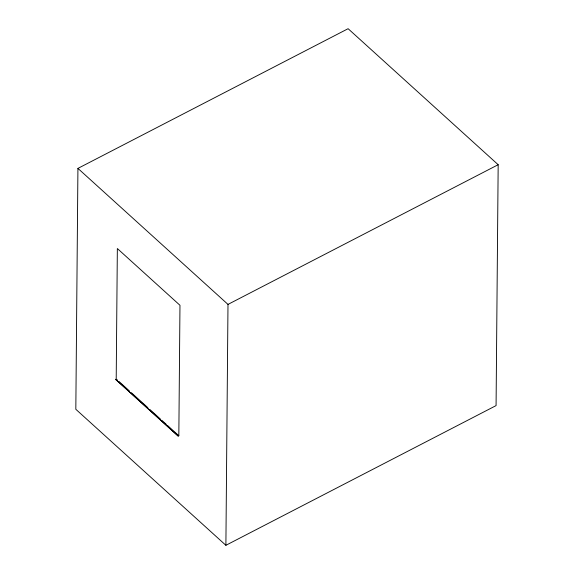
<?xml version="1.0" encoding="UTF-8"?>
<svg xmlns="http://www.w3.org/2000/svg" width="574" height="574" viewBox="0 0 574 574"><rect width="100%" height="100%" fill="white"/><g stroke="black" fill="none" stroke-linecap="round" stroke-linejoin="round"><path stroke-width="0.86" d="M77.928 168.397L75.825 409.291L225.891 545.3L496.072 405.603L498.175 164.709L348.109 28.7L77.928 168.397L227.993 304.399L225.891 545.3M178.184 436.075L115.561 379.314L178.184 436.075L178.83 435.738L179.971 305.296L117.347 248.542L116.206 378.984L117.527 380.175M227.993 304.399L498.175 164.709M118.847 381.373L129.394 390.93M131.374 392.724L147.848 407.662M149.828 409.449L160.376 419.013M161.696 420.204L166.309 424.387M167.63 425.578L178.83 435.738"/></g></svg>
